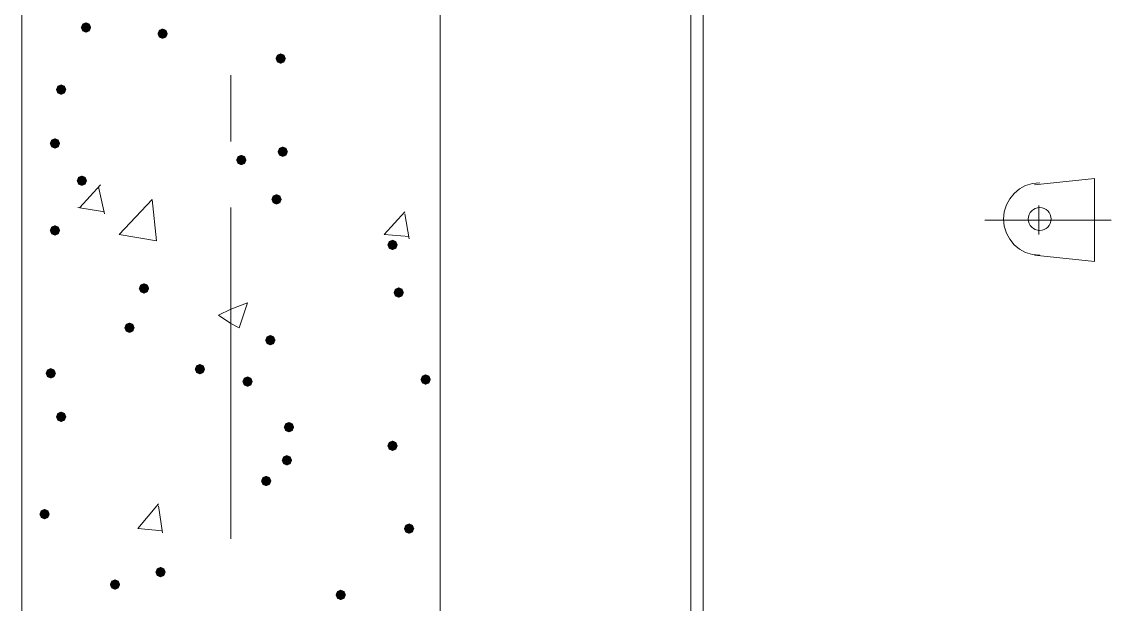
# Model space of a CAD drawing. Header units: millimetres. Extents: x 29 to 95071, y 20 to 67221.
# Drawn here: x 15905 to 18512, y 35402 to 36796 of the extents above; entities that cross this region are included whole.
import ezdxf

# ---------------------------------------------------------------- set-up
doc = ezdxf.new("R2010")
doc.units = ezdxf.units.MM

msp = doc.modelspace()

# ---------------------------------------------------------------- hatches: boundary and pattern name
h = msp.add_hatch(color=7)
h.dxf.hatch_style = 2
h.paths.add_polyline_path([(16058.6, 36770), (16049.8, 36773.7), (16046.2, 36782.4), (16049.8, 36791.2), (16058.6, 36794.8), (16067.3, 36791.2), (16070.9, 36782.4), (16067.3, 36773.7)])
h = msp.add_hatch(color=7)
h.dxf.hatch_style = 2
h.paths.add_polyline_path([(16241.9, 36755.2), (16233.2, 36758.8), (16229.6, 36767.6), (16233.2, 36776.3), (16241.9, 36780), (16250.7, 36776.3), (16254.3, 36767.6), (16250.7, 36758.8)])
h = msp.add_hatch(color=7)
h.dxf.hatch_style = 2
h.paths.add_polyline_path([(16524.5, 36695.7), (16515.7, 36699.3), (16512.1, 36708.1), (16515.7, 36716.8), (16524.5, 36720.5), (16533.2, 36716.8), (16536.9, 36708.1), (16533.2, 36699.3)])
h = msp.add_hatch(color=7)
h.dxf.hatch_style = 2
h.paths.add_polyline_path([(15999.1, 36621.3), (15990.3, 36625), (15986.7, 36633.7), (15990.3, 36642.5), (15999.1, 36646.1), (16007.8, 36642.5), (16011.5, 36633.7), (16007.8, 36625)])
h = msp.add_hatch(color=7)
h.dxf.hatch_style = 2
h.paths.add_polyline_path([(15984.2, 36492.5), (15975.5, 36496.1), (15971.8, 36504.9), (15975.5, 36513.6), (15984.2, 36517.3), (15993, 36513.6), (15996.6, 36504.9), (15993, 36496.1)])
h = msp.add_hatch(color=7)
h.dxf.hatch_style = 2
h.paths.add_polyline_path([(16430.3, 36452.8), (16421.5, 36456.5), (16417.9, 36465.2), (16421.5, 36474), (16430.3, 36477.6), (16439, 36474), (16442.7, 36465.2), (16439, 36456.5)])
h = msp.add_hatch(color=7)
h.dxf.hatch_style = 2
h.paths.add_polyline_path([(16529.4, 36472.6), (16520.7, 36476.3), (16517, 36485), (16520.7, 36493.8), (16529.4, 36497.4), (16538.2, 36493.8), (16541.8, 36485), (16538.2, 36476.3)])
h = msp.add_hatch(color=7)
h.dxf.hatch_style = 2
h.paths.add_polyline_path([(16048.6, 36403.3), (16039.9, 36406.9), (16036.3, 36415.6), (16039.9, 36424.4), (16048.6, 36428), (16057.4, 36424.4), (16061, 36415.6), (16057.4, 36406.9)])
h = msp.add_hatch(color=7)
h.dxf.hatch_style = 2
h.paths.add_polyline_path([(16514.6, 36358.6), (16505.8, 36362.3), (16502.2, 36371), (16505.8, 36379.8), (16514.6, 36383.4), (16523.3, 36379.8), (16526.9, 36371), (16523.3, 36362.3)])
h = msp.add_hatch(color=7)
h.dxf.hatch_style = 2
h.paths.add_polyline_path([(15984.2, 36284.3), (15975.5, 36287.9), (15971.8, 36296.7), (15975.5, 36305.4), (15984.2, 36309.1), (15993, 36305.4), (15996.6, 36296.7), (15993, 36287.9)])
h = msp.add_hatch(color=7)
h.dxf.hatch_style = 2
h.paths.add_polyline_path([(16792.1, 36249.6), (16783.4, 36253.2), (16779.7, 36262), (16783.4, 36270.7), (16792.1, 36274.4), (16800.9, 36270.7), (16804.5, 36262), (16800.9, 36253.2)])
h = msp.add_hatch(color=7)
h.dxf.hatch_style = 2
h.paths.add_polyline_path([(16197.3, 36145.5), (16188.6, 36149.2), (16184.9, 36157.9), (16188.6, 36166.7), (16197.3, 36170.3), (16206.1, 36166.7), (16209.7, 36157.9), (16206.1, 36149.2)])
h = msp.add_hatch(color=7)
h.dxf.hatch_style = 2
h.paths.add_polyline_path([(16807, 36135.6), (16798.2, 36139.2), (16794.6, 36148), (16798.2, 36156.7), (16807, 36160.4), (16815.7, 36156.7), (16819.4, 36148), (16815.7, 36139.2)])
h = msp.add_hatch(color=7)
h.dxf.hatch_style = 2
h.paths.add_polyline_path([(16162.6, 36051.3), (16153.9, 36055), (16150.3, 36063.7), (16153.9, 36072.5), (16162.6, 36076.1), (16171.4, 36072.5), (16175, 36063.7), (16171.4, 36055)])
h = msp.add_hatch(color=7)
h.dxf.hatch_style = 2
h.paths.add_polyline_path([(16499.7, 36021.6), (16490.9, 36025.2), (16487.3, 36034), (16490.9, 36042.7), (16499.7, 36046.4), (16508.4, 36042.7), (16512.1, 36034), (16508.4, 36025.2)])
h = msp.add_hatch(color=7)
h.dxf.hatch_style = 2
h.paths.add_polyline_path([(15974.3, 35942.3), (15965.5, 35945.9), (15961.9, 35954.7), (15965.5, 35963.4), (15974.3, 35967.1), (15983, 35963.4), (15986.7, 35954.7), (15983, 35945.9)])
h = msp.add_hatch(color=7)
h.dxf.hatch_style = 2
h.paths.add_polyline_path([(16331.2, 35952.2), (16322.4, 35955.9), (16318.8, 35964.6), (16322.4, 35973.4), (16331.2, 35977), (16339.9, 35973.4), (16343.6, 35964.6), (16339.9, 35955.9)])
h = msp.add_hatch(color=7)
h.dxf.hatch_style = 2
h.paths.add_polyline_path([(16445.2, 35922.5), (16436.4, 35926.1), (16432.8, 35934.9), (16436.4, 35943.6), (16445.2, 35947.3), (16453.9, 35943.6), (16457.6, 35934.9), (16453.9, 35926.1)])
h = msp.add_hatch(color=7)
h.dxf.hatch_style = 2
h.paths.add_polyline_path([(16871.4, 35927.4), (16862.7, 35931.1), (16859, 35939.8), (16862.7, 35948.6), (16871.4, 35952.2), (16880.2, 35948.6), (16883.8, 35939.8), (16880.2, 35931.1)])
h = msp.add_hatch(color=7)
h.dxf.hatch_style = 2
h.paths.add_polyline_path([(15999.1, 35838.2), (15990.3, 35841.9), (15986.7, 35850.6), (15990.3, 35859.4), (15999.1, 35863), (16007.8, 35859.4), (16011.5, 35850.6), (16007.8, 35841.9)])
h = msp.add_hatch(color=7)
h.dxf.hatch_style = 2
h.paths.add_polyline_path([(16544.3, 35813.4), (16535.5, 35817.1), (16531.9, 35825.8), (16535.5, 35834.6), (16544.3, 35838.2), (16553, 35834.6), (16556.7, 35825.8), (16553, 35817.1)])
h = msp.add_hatch(color=7)
h.dxf.hatch_style = 2
h.paths.add_polyline_path([(16792.1, 35768.8), (16783.4, 35772.5), (16779.7, 35781.2), (16783.4, 35790), (16792.1, 35793.6), (16800.9, 35790), (16804.5, 35781.2), (16800.9, 35772.5)])
h = msp.add_hatch(color=7)
h.dxf.hatch_style = 2
h.paths.add_polyline_path([(16539.3, 35734.1), (16530.6, 35737.8), (16526.9, 35746.5), (16530.6, 35755.3), (16539.3, 35758.9), (16548.1, 35755.3), (16551.7, 35746.5), (16548.1, 35737.8)])
h = msp.add_hatch(color=7)
h.dxf.hatch_style = 2
h.paths.add_polyline_path([(16489.8, 35684.6), (16481, 35688.2), (16477.4, 35697), (16481, 35705.7), (16489.8, 35709.3), (16498.5, 35705.7), (16502.2, 35697), (16498.5, 35688.2)])
h = msp.add_hatch(color=7)
h.dxf.hatch_style = 2
h.paths.add_polyline_path([(15959.4, 35605.3), (15950.7, 35608.9), (15947, 35617.6), (15950.7, 35626.4), (15959.4, 35630), (15968.2, 35626.4), (15971.8, 35617.6), (15968.2, 35608.9)])
h = msp.add_hatch(color=7)
h.dxf.hatch_style = 2
h.paths.add_polyline_path([(16831.8, 35570.6), (16823, 35574.2), (16819.4, 35582.9), (16823, 35591.7), (16831.8, 35595.3), (16840.5, 35591.7), (16844.2, 35582.9), (16840.5, 35574.2)])
h = msp.add_hatch(color=7)
h.dxf.hatch_style = 2
h.paths.add_polyline_path([(16237, 35466.5), (16228.2, 35470.1), (16224.6, 35478.9), (16228.2, 35487.6), (16237, 35491.3), (16245.7, 35487.6), (16249.4, 35478.9), (16245.7, 35470.1)])
h = msp.add_hatch(color=7)
h.dxf.hatch_style = 2
h.paths.add_polyline_path([(16127.9, 35436.7), (16119.2, 35440.4), (16115.6, 35449.1), (16119.2, 35457.9), (16127.9, 35461.5), (16136.7, 35457.9), (16140.3, 35449.1), (16136.7, 35440.4)])
h = msp.add_hatch(color=7)
h.dxf.hatch_style = 2
h.paths.add_polyline_path([(16668.2, 35411.9), (16659.5, 35415.6), (16655.8, 35424.3), (16659.5, 35433.1), (16668.2, 35436.7), (16677, 35433.1), (16680.6, 35424.3), (16677, 35415.6)])

# ---------------------------------------------------------------- linework, layer by layer
at = {"color": 7, "lineweight": 0}
for points in [[(15904.9, 32653.6), (15904.9, 42705.5)], [(16906.1, 32653.6), (16906.1, 42705.5)], [(17505.9, 40326.4), (17505.9, 32529.7)], [(17535.6, 40326.4), (17535.6, 32529.7)], [(16405.5, 36509.8), (16405.5, 36668.4)], [(16043.7, 36351.2), (16093.3, 36405.7)], [(16103.2, 36336.3), (16088.3, 36400.8)], [(18341, 36410.7), (18323.6, 36408.9), (18307.3, 36403.9), (18292.5, 36395.9), (18279.7, 36385.3), (18269.1, 36372.4), (18261.1, 36357.7), (18256.1, 36341.4), (18254.3, 36324), (18256.1, 36306.5), (18261.1, 36290.2), (18269.1, 36275.5), (18279.7, 36262.6), (18292.5, 36252), (18307.3, 36244), (18323.6, 36239), (18341, 36237.2)], [(18472.4, 36420.6), (18328.7, 36405.7)], [(18472.4, 36420.6), (18472.4, 36222.3)], [(16137.9, 36286.8), (16217.2, 36371)], [(16217.2, 36371), (16227.1, 36271.9), (16137.9, 36286.8)], [(16038.7, 36351.2), (16103.2, 36341.3)], [(16405.5, 35558.2), (16405.5, 36351.2)], [(18338.6, 36356.2), (18338.6, 36286.8)], [(16772.3, 36286.8), (16821.9, 36341.3)], [(16831.8, 36276.9), (16821.9, 36336.3)], [(18512, 36321.5), (18209.7, 36321.5)], [(16772.3, 36286.8), (16831.8, 36281.8)], [(18472.4, 36222.3), (18328.7, 36237.2)], [(16375.8, 36093.5), (16405.5, 36108.3), (16445.2, 36123.2)], [(16425.3, 36063.7), (16445.2, 36123.2)], [(16375.8, 36093.5), (16405.5, 36073.6), (16425.3, 36063.7)], [(16182.5, 35582.9), (16232, 35642.4)], [(16241.9, 35573), (16232, 35637.5)], [(16182.5, 35582.9), (16241.9, 35578)]]:
    msp.add_lwpolyline(points, dxfattribs=at)
msp.add_circle((18341, 36324), 27.3, dxfattribs=at)

doc.saveas('drawing.dxf')
